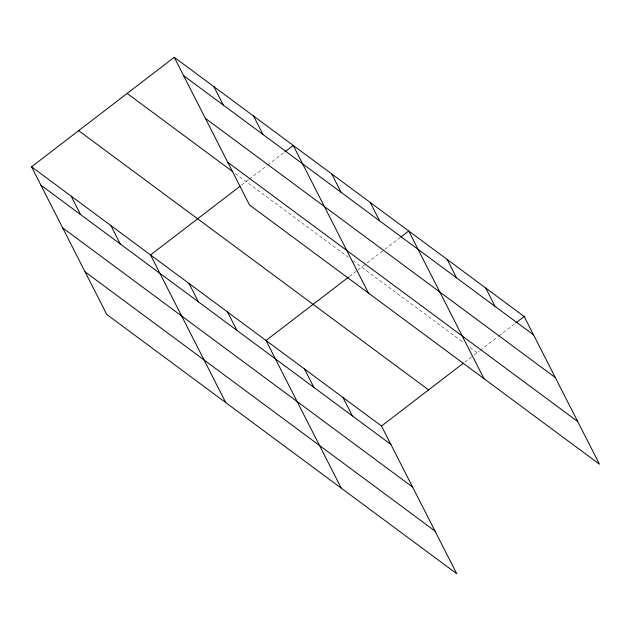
<?xml version="1.0" encoding="UTF-8"?>
<svg xmlns="http://www.w3.org/2000/svg" width="631" height="631" viewBox="0 0 631 631"><rect width="100%" height="100%" fill="white"/><g stroke="black" fill="none" stroke-linecap="round" stroke-linejoin="round"><path stroke-width="0.47" stroke-dasharray="3.15 2.37" d="M241.523 185.12L248.464 179.796M249.237 179.204L266.992 165.574M267.765 164.983L283.974 152.544M349.306 276.567L357.012 270.66M357.777 270.068L366.264 263.561M367.037 262.969L384.019 249.931M384.792 249.34L400.228 237.493M464.795 362.115L473.266 355.616M474.031 355.024L479.426 350.883M480.199 350.292L497.962 336.662M498.727 336.071L514.943 323.632M235.26 173.509L348.273 257.219M352.989 260.713L463.761 342.767M470.04 347.421L477.115 352.658"/><path stroke-width="0.95" d="M31.55 166.805L381.503 426.028L456.741 573.705L106.797 314.483L31.55 166.805L174.259 57.295L524.203 316.517L599.45 464.195L249.497 204.972L174.259 57.295M239.985 186.295L150.533 254.94L225.78 402.617M284.747 151.953L293.241 145.43L368.48 293.107M348.541 277.159L266.014 340.488L341.261 488.157M401 236.901L408.722 230.978L483.969 378.647M381.503 426.028L463.249 363.298M515.716 323.033L524.203 316.517M183.621 75.681L533.574 334.903M205.367 118.352L555.312 377.575M227.759 162.309L577.712 421.532M127.162 93.435L232.926 171.774M78.646 130.664L428.591 389.895M40.92 185.191L390.873 444.413M62.658 227.862L412.611 487.085M85.059 271.819L435.004 531.042M485.712 288.004L495.083 306.39M447.213 259.491L456.584 277.877M370.231 202.464L379.594 220.85M331.732 173.943L341.103 192.337M253.575 116.057L262.946 134.442M213.917 86.676L223.287 105.061M343.004 397.514L352.374 415.9M304.513 369.001L313.883 387.387M227.523 311.974L236.893 330.36M189.024 283.453L198.394 301.847M110.875 225.567L120.237 243.952M71.208 196.186L80.579 214.572"/></g></svg>
